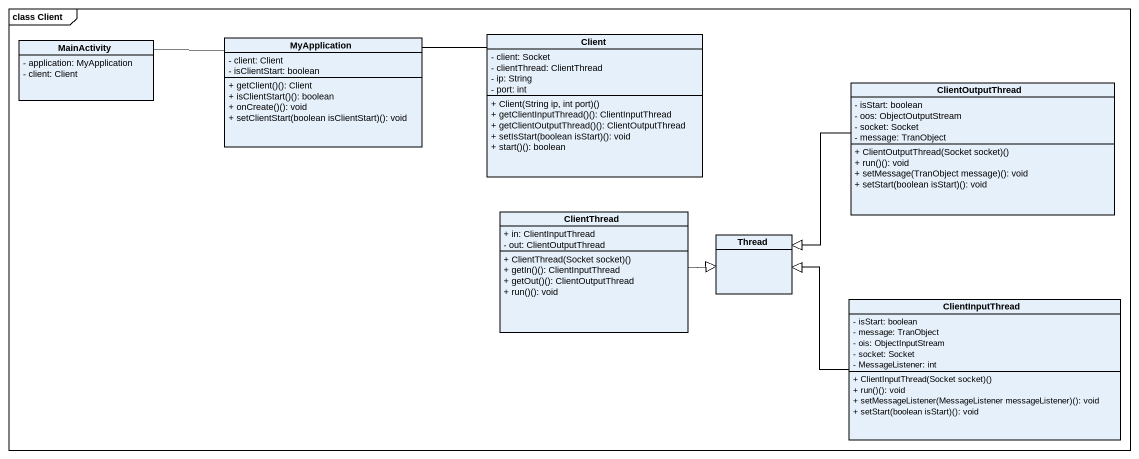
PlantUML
@startuml
mainframe class Client
hide circle
hide empty members
skinparam classAttributeIconSize 0
class MainActivity {
  - application: MyApplication
  - client: Client
}
class MyApplication {
  - client: Client
  - isClientStart: boolean
  + getClient()(): Client
  + isClientStart()(): boolean
  + onCreate()(): void
  + setClientStart(boolean isClientStart)(): void
}
class Client {
  - client: Socket
  - clientThread: ClientThread
  - ip: String
  - port: int
  + Client(String ip, int port)()
  + getClientInputThread()(): ClientInputThread
  + getClientOutputThread()(): ClientOutputThread
  + setIsStart(boolean isStart)(): void
  + start()(): boolean
}
class ClientOutputThread {
  - isStart: boolean
  - oos: ObjectOutputStream
  - socket: Socket
  - message: TranObject
  + ClientOutputThread(Socket socket)()
  + run()(): void
  + setMessage(TranObject message)(): void
  + setStart(boolean isStart)(): void
}
class ClientThread {
  + in: ClientInputThread
  - out: ClientOutputThread
  + ClientThread(Socket socket)()
  + getIn()(): ClientInputThread
  + getOut()(): ClientOutputThread
  + run()(): void
}
class Thread
class ClientInputThread {
  - isStart: boolean
  - message: TranObject
  - ois: ObjectInputStream
  - socket: Socket
  - MessageListener: int
  + ClientInputThread(Socket socket)()
  + run()(): void
  + setMessageListener(MessageListener messageListener)(): void
  + setStart(boolean isStart)(): void
}
MainActivity -right- MyApplication
MyApplication -right- Client
ClientOutputThread -left-|> Thread
ClientThread -right-|> Thread
ClientInputThread -left-|> Thread
@enduml
